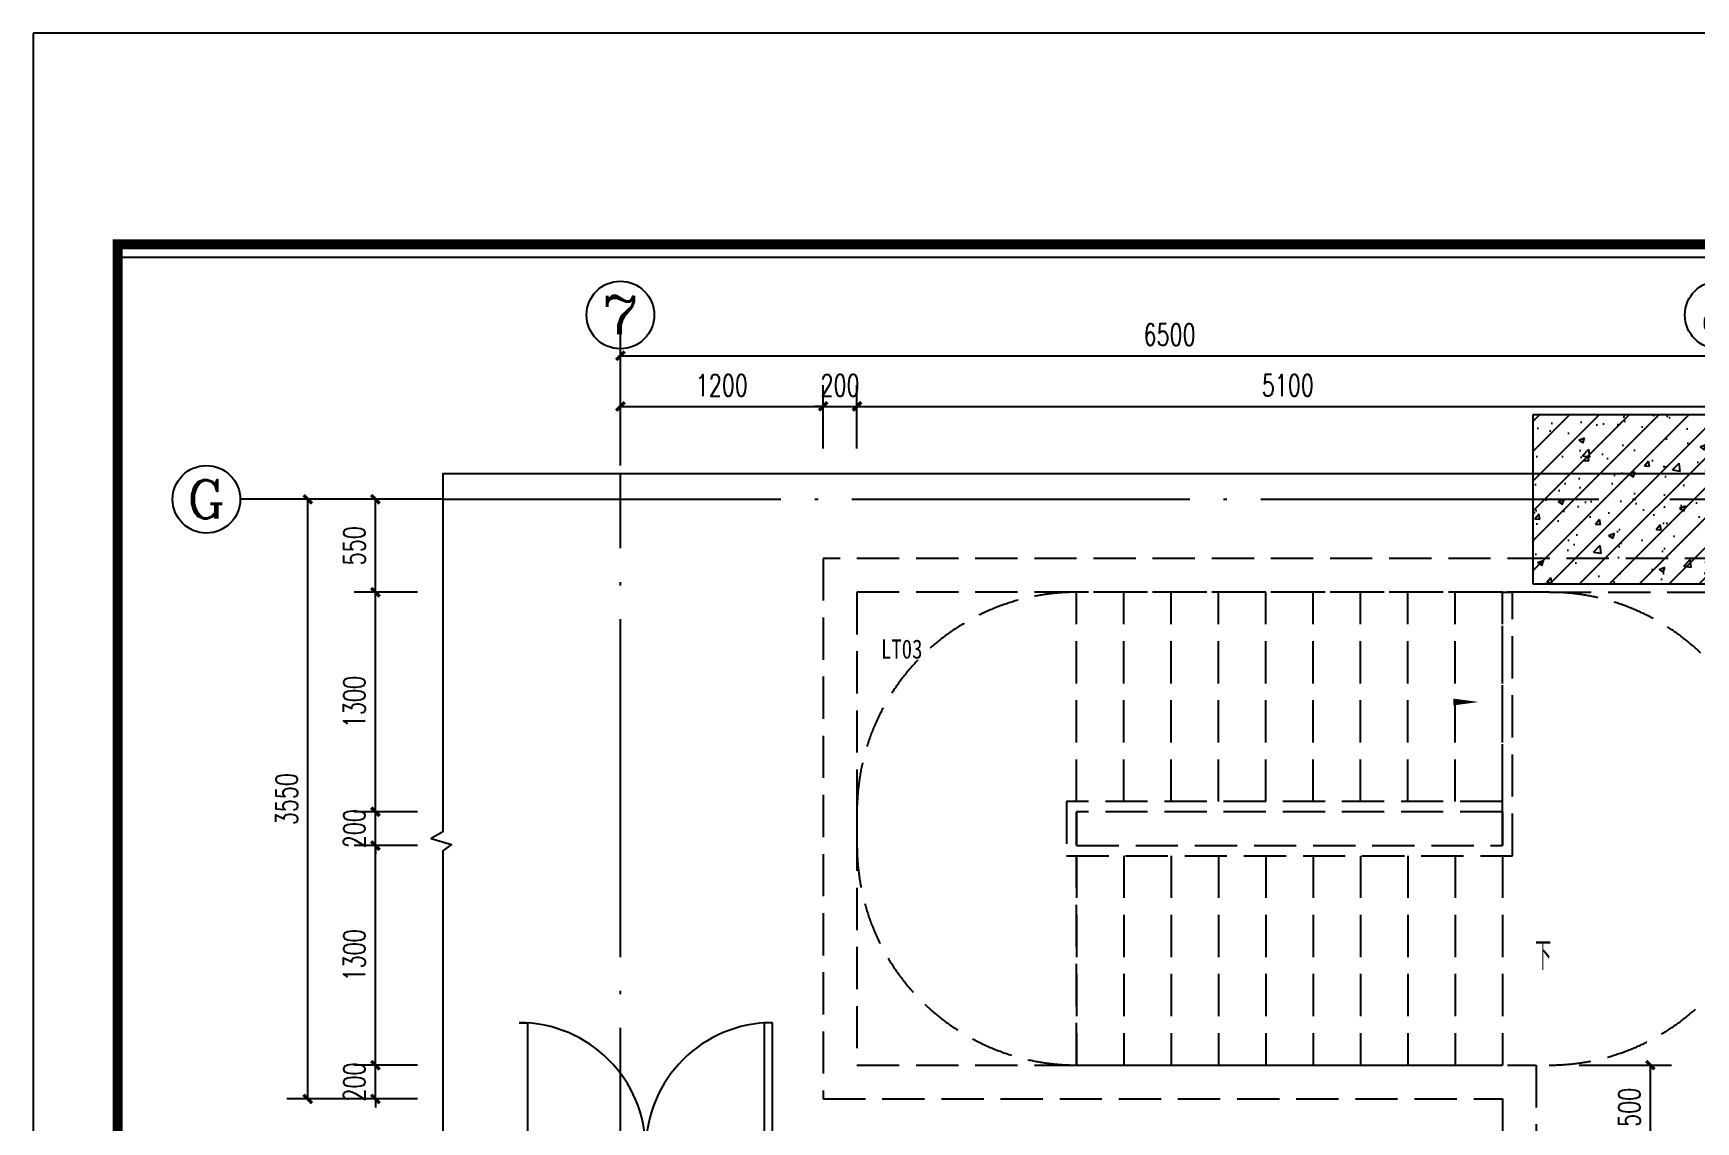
# Model space of a CAD drawing. Header units: millimetres. Extents: x 434053 to 1059003, y -2417481 to 936527.
# Drawn here: x 528801 to 538640, y -1761220 to -1754776 of the extents above; entities that cross this region are included whole.
import ezdxf
from ezdxf.enums import TextEntityAlignment as Align

# ---------------------------------------------------------------- set-up
doc = ezdxf.new("R2010")
doc.units = ezdxf.units.MM
doc.header["$LTSCALE"] = 1000
doc.header["$MEASUREMENT"] = 0
doc.linetypes.add('DASH', pattern=[0.35, 0.25, -0.1])
doc.linetypes.add('DOTE', pattern=[2.42, 2, -0.2, 0.02, -0.2])
doc.layers.get('Defpoints').update_dxf_attribs({"color": 6})
for name, color, linetype in [('A-ANNO-DIMS', 3, 'Continuous'), ('A-ANNO-TTLB', 7, 'Continuous'), ('A-AXIS', 16, 'DOTE'), ('A-COLS', 6, 'Continuous'), ('A-DOOR', 2, 'Continuous'), ('A-WALL-PATT', 8, 'Continuous'), ('AXIS', 3, 'Continuous'), ('AXIS_TEXT', 7, 'Continuous'), ('DIM_SYMB', 3, 'Continuous'), ('PUB_DIM', 83, 'Continuous'), ('PUB_TEXT', 7, 'Continuous'), ('STAIR', 2, 'Continuous')]:
    doc.layers.add(name, color=color, linetype=linetype)
doc.layers.add('A-ANNO-TEXT', color=7, linetype='Continuous', lineweight=25)
doc.layers.add('A-DOOR-PROJ', color=1, linetype='Continuous', lineweight=25)
doc.styles.add('_TCH_AXIS', font='COMPLEX', dxfattribs={"bigfont": 'GBCBIG'})
doc.styles.add('_TCH_DIM', font='SIMPLEX.shx', dxfattribs={"width": 0.8, "height": 3, "bigfont": 'GBCBIG.shx'})
doc.styles.add('_TCH_DIM_T3', font='SIMPLEX', dxfattribs={"width": 0.705882, "bigfont": 'GBCBIG'})
doc.styles.add('COMPLEX', font='COMPLEX')
doc.styles.add('TITXV', font='', dxfattribs={"width": 0.8})
doc.styles.get('TITXV').set_extended_font_data('SimSun')
doc.dimstyles.new('_TCH_ARCH&&50', dxfattribs={"dimtxt": 127.5, "dimasz": 50, "dimexe": 125, "dimexo": 150, "dimgap": 61.25, "dimtad": 1, "dimdec": 0, "dimzin": 0, "dimdsep": 46, "dimtxsty": '_TCH_DIM_T3', "dimblk": 'ARCHTICK', "dimcen": 0.09, "dimclrt": 7, "dimazin": 2, "dimtfac": 1, "dimtdec": 0, "dimtix": 1, "dimtmove": 2, "dimatfit": 3, "dimfxl": 1, "dimtolj": 1, "dimtzin": 0, "dimarcsym": 0})

# ---------------------------------------------------------------- blocks, each defined once
blk = doc.blocks.new('asdfgafgA$C15443CC7')
at = {"layer": 'A-ANNO-TTLB'}
blk.add_lwpolyline([(52200, 0), (209850, 0), (209850, 89100), (52200, 89100)], close=True, dxfattribs=at)
at = {"layer": 'A-ANNO-TTLB', "const_width": 180}
blk.add_lwpolyline([(55950, 1500), (208350, 1500), (208350, 87600), (55950, 87600)], close=True, dxfattribs=at)
blk = doc.blocks.new('asdfadfsdhg')
at = {"xscale": 0.3333333333333333, "yscale": 0.3333333333333333, "zscale": 0.3333333333333333, "rotation": 270}
blk.add_blockref('asdfgafgA$C15443CC7', (0, 69950), dxfattribs=at)
blk = doc.blocks.new('_AXISO')
blk.add_circle((0, 0), 0.5)
at = {"layer": 'AXIS_TEXT', "style": 'COMPLEX', "width": 1.041667}
blk.add_attdef('A', text='', height=0.56, dxfattribs=at).set_placement((-0.25, -0.28), (0.25, -0.28), align=Align.FIT)
blk = doc.blocks.new('_ArchTick')
at = {"color": 0, "linetype": 'ByBlock', "const_width": 0.4}
blk.add_lwpolyline([(-0.5, -0.5), (0.5, 0.5)], dxfattribs=at)
blk = doc.blocks.new('*D2481')
at = {"layer": 'Defpoints', "color": 0, "transparency": 16777216}
for p in [(300, 7349.9), (1100, 7349.9), (1100, 3799.9)]:
    blk.add_point(p, dxfattribs=at)
at = {"layer": 'PUB_DIM', "color": 0, "lineweight": -2, "transparency": 16777216}
for p, q in [((950, 7349.9), (175, 7349.9)), ((300, 3799.9), (300, 7349.9)), ((950, 3799.9), (175, 3799.9))]:
    blk.add_line(p, q, dxfattribs=at)
at = {"layer": 'PUB_DIM', "color": 0, "lineweight": -2, "transparency": 16777216, "xscale": 50, "yscale": 50, "zscale": 50}
for p, rotation in [((300, 7349.9), 90), ((300, 3799.9), 270)]:
    blk.add_blockref('_ArchTick', p, dxfattribs=dict(at, rotation=rotation))
at = {"layer": 'PUB_DIM', "color": 7, "transparency": 16777216, "insert": (175, 5574.9), "char_height": 127.5, "attachment_point": 5, "rotation": 90, "style": '_TCH_DIM_T3'}
blk.add_mtext('\\A1;3550', dxfattribs=at)
blk = doc.blocks.new('*D2483')
at = {"layer": 'Defpoints', "color": 0, "transparency": 16777216}
for p in [(700, 7349.9), (1100, 7349.9), (1100, 6800)]:
    blk.add_point(p, dxfattribs=at)
at = {"layer": 'PUB_DIM', "color": 0, "lineweight": -2, "transparency": 16777216}
for p, q in [((950, 7349.9), (575, 7349.9)), ((700, 6800), (700, 7349.9)), ((950, 6800), (575, 6800))]:
    blk.add_line(p, q, dxfattribs=at)
at = {"layer": 'PUB_DIM', "color": 0, "lineweight": -2, "transparency": 16777216, "xscale": 50, "yscale": 50, "zscale": 50}
for p, rotation in [((700, 7349.9), 90), ((700, 6800), 270)]:
    blk.add_blockref('_ArchTick', p, dxfattribs=dict(at, rotation=rotation))
at = {"layer": 'PUB_DIM', "color": 7, "transparency": 16777216, "insert": (575, 7074.9), "char_height": 127.5, "attachment_point": 5, "rotation": 90, "style": '_TCH_DIM_T3'}
blk.add_mtext('\\A1;550', dxfattribs=at)
blk = doc.blocks.new('*D2484')
at = {"layer": 'Defpoints', "color": 0, "transparency": 16777216}
for p in [(700, 6800), (1100, 6800), (1100, 5500)]:
    blk.add_point(p, dxfattribs=at)
at = {"layer": 'PUB_DIM', "color": 0, "lineweight": -2, "transparency": 16777216}
for p, q in [((950, 6800), (575, 6800)), ((700, 5500), (700, 6800)), ((950, 5500), (575, 5500))]:
    blk.add_line(p, q, dxfattribs=at)
at = {"layer": 'PUB_DIM', "color": 0, "lineweight": -2, "transparency": 16777216, "xscale": 50, "yscale": 50, "zscale": 50}
for p, rotation in [((700, 6800), 90), ((700, 5500), 270)]:
    blk.add_blockref('_ArchTick', p, dxfattribs=dict(at, rotation=rotation))
at = {"layer": 'PUB_DIM', "color": 7, "transparency": 16777216, "insert": (575, 6150), "char_height": 127.5, "attachment_point": 5, "rotation": 90, "style": '_TCH_DIM_T3'}
blk.add_mtext('\\A1;1300', dxfattribs=at)
blk = doc.blocks.new('*D2485')
at = {"layer": 'Defpoints', "color": 0, "transparency": 16777216}
for p in [(700, 5500), (1100, 5500), (1100, 5300)]:
    blk.add_point(p, dxfattribs=at)
at = {"layer": 'PUB_DIM', "color": 0, "lineweight": -2, "transparency": 16777216}
for p, q in [((700, 5500), (700, 5550)), ((950, 5500), (575, 5500)), ((700, 5300), (700, 5500)), ((950, 5300), (575, 5300)), ((700, 5300), (700, 5250))]:
    blk.add_line(p, q, dxfattribs=at)
at = {"layer": 'PUB_DIM', "color": 0, "lineweight": -2, "transparency": 16777216, "xscale": 50, "yscale": 50, "zscale": 50}
for p, rotation in [((700, 5500), 270), ((700, 5300), 90)]:
    blk.add_blockref('_ArchTick', p, dxfattribs=dict(at, rotation=rotation))
at = {"layer": 'PUB_DIM', "color": 7, "transparency": 16777216, "insert": (575, 5400), "char_height": 127.5, "attachment_point": 5, "rotation": 90, "style": '_TCH_DIM_T3'}
blk.add_mtext('\\A1;200', dxfattribs=at)
blk = doc.blocks.new('*D2486')
at = {"layer": 'Defpoints', "color": 0, "transparency": 16777216}
for p in [(700, 5300), (1100, 5300), (1100, 4000)]:
    blk.add_point(p, dxfattribs=at)
at = {"layer": 'PUB_DIM', "color": 0, "lineweight": -2, "transparency": 16777216}
for p, q in [((950, 5300), (575, 5300)), ((700, 4000), (700, 5300)), ((950, 4000), (575, 4000))]:
    blk.add_line(p, q, dxfattribs=at)
at = {"layer": 'PUB_DIM', "color": 0, "lineweight": -2, "transparency": 16777216, "xscale": 50, "yscale": 50, "zscale": 50}
for p, rotation in [((700, 5300), 90), ((700, 4000), 270)]:
    blk.add_blockref('_ArchTick', p, dxfattribs=dict(at, rotation=rotation))
at = {"layer": 'PUB_DIM', "color": 7, "transparency": 16777216, "insert": (575, 4650), "char_height": 127.5, "attachment_point": 5, "rotation": 90, "style": '_TCH_DIM_T3'}
blk.add_mtext('\\A1;1300', dxfattribs=at)
blk = doc.blocks.new('*D2487')
at = {"layer": 'Defpoints', "color": 0, "transparency": 16777216}
for p in [(700, 4000), (1100, 4000), (1100, 3799.9)]:
    blk.add_point(p, dxfattribs=at)
at = {"layer": 'PUB_DIM', "color": 0, "lineweight": -2, "transparency": 16777216}
for p, q in [((700, 4000), (700, 4050)), ((950, 4000), (575, 4000)), ((700, 3799.9), (700, 4000)), ((950, 3799.9), (575, 3799.9)), ((700, 3799.9), (700, 3749.9))]:
    blk.add_line(p, q, dxfattribs=at)
at = {"layer": 'PUB_DIM', "color": 0, "lineweight": -2, "transparency": 16777216, "xscale": 50, "yscale": 50, "zscale": 50}
for p, rotation in [((700, 4000), 270), ((700, 3799.9), 90)]:
    blk.add_blockref('_ArchTick', p, dxfattribs=dict(at, rotation=rotation))
at = {"layer": 'PUB_DIM', "color": 7, "transparency": 16777216, "insert": (575, 3899.9), "char_height": 127.5, "attachment_point": 5, "rotation": 90, "style": '_TCH_DIM_T3'}
blk.add_mtext('\\A1;200', dxfattribs=at)
blk = doc.blocks.new('*D2497')
at = {"layer": 'Defpoints', "color": 0, "transparency": 16777216}
for p in [(8650, 8200), (2150, 7400), (8650, 7400)]:
    blk.add_point(p, dxfattribs=at)
at = {"layer": 'PUB_DIM', "color": 0, "lineweight": -2, "transparency": 16777216}
for p, q in [((2150, 7550), (2150, 8325)), ((8650, 7550), (8650, 8325)), ((2150, 8200), (8650, 8200))]:
    blk.add_line(p, q, dxfattribs=at)
at = {"layer": 'PUB_DIM', "color": 0, "lineweight": -2, "transparency": 16777216, "xscale": 50, "yscale": 50, "zscale": 50, "rotation": 180}
blk.add_blockref('_ArchTick', (2150, 8200), dxfattribs=at)
at = {"layer": 'PUB_DIM', "color": 0, "lineweight": -2, "transparency": 16777216, "xscale": 50, "yscale": 50, "zscale": 50}
blk.add_blockref('_ArchTick', (8650, 8200), dxfattribs=at)
at = {"layer": 'PUB_DIM', "color": 7, "transparency": 16777216, "insert": (5400, 8325), "char_height": 127.5, "attachment_point": 5, "style": '_TCH_DIM_T3'}
blk.add_mtext('\\A1;6500', dxfattribs=at)
blk = doc.blocks.new('*D2498')
at = {"layer": 'Defpoints', "color": 0, "transparency": 16777216}
for p in [(3350, 7900), (2150, 7500), (3350, 7500)]:
    blk.add_point(p, dxfattribs=at)
at = {"layer": 'PUB_DIM', "color": 0, "lineweight": -2, "transparency": 16777216}
for p, q in [((2150, 7650), (2150, 8025)), ((3350, 7650), (3350, 8025)), ((2150, 7900), (3350, 7900))]:
    blk.add_line(p, q, dxfattribs=at)
at = {"layer": 'PUB_DIM', "color": 0, "lineweight": -2, "transparency": 16777216, "xscale": 50, "yscale": 50, "zscale": 50, "rotation": 180}
blk.add_blockref('_ArchTick', (2150, 7900), dxfattribs=at)
at = {"layer": 'PUB_DIM', "color": 0, "lineweight": -2, "transparency": 16777216, "xscale": 50, "yscale": 50, "zscale": 50}
blk.add_blockref('_ArchTick', (3350, 7900), dxfattribs=at)
at = {"layer": 'PUB_DIM', "color": 7, "transparency": 16777216, "insert": (2750, 8025), "char_height": 127.5, "attachment_point": 5, "style": '_TCH_DIM_T3'}
blk.add_mtext('\\A1;1200', dxfattribs=at)
blk = doc.blocks.new('*D2499')
at = {"layer": 'Defpoints', "color": 0, "transparency": 16777216}
for p in [(3550, 7900), (3350, 7500), (3550, 7500)]:
    blk.add_point(p, dxfattribs=at)
at = {"layer": 'PUB_DIM', "color": 0, "lineweight": -2, "transparency": 16777216}
for p, q in [((3350, 7650), (3350, 8025)), ((3550, 7650), (3550, 8025)), ((3350, 7900), (3300, 7900)), ((3350, 7900), (3550, 7900)), ((3550, 7900), (3600, 7900))]:
    blk.add_line(p, q, dxfattribs=at)
at = {"layer": 'PUB_DIM', "color": 0, "lineweight": -2, "transparency": 16777216, "xscale": 50, "yscale": 50, "zscale": 50}
blk.add_blockref('_ArchTick', (3350, 7900), dxfattribs=at)
at = {"layer": 'PUB_DIM', "color": 0, "lineweight": -2, "transparency": 16777216, "xscale": 50, "yscale": 50, "zscale": 50, "rotation": 180}
blk.add_blockref('_ArchTick', (3550, 7900), dxfattribs=at)
at = {"layer": 'PUB_DIM', "color": 7, "transparency": 16777216, "insert": (3450, 8025), "char_height": 127.5, "attachment_point": 5, "style": '_TCH_DIM_T3'}
blk.add_mtext('\\A1;200', dxfattribs=at)
blk = doc.blocks.new('*D2500')
at = {"layer": 'Defpoints', "color": 0, "transparency": 16777216}
for p in [(8650, 7900), (3550, 7500), (8650, 7500)]:
    blk.add_point(p, dxfattribs=at)
at = {"layer": 'PUB_DIM', "color": 0, "lineweight": -2, "transparency": 16777216}
for p, q in [((3550, 7650), (3550, 8025)), ((8650, 7650), (8650, 8025)), ((3550, 7900), (8650, 7900))]:
    blk.add_line(p, q, dxfattribs=at)
at = {"layer": 'PUB_DIM', "color": 0, "lineweight": -2, "transparency": 16777216, "xscale": 50, "yscale": 50, "zscale": 50, "rotation": 180}
blk.add_blockref('_ArchTick', (3550, 7900), dxfattribs=at)
at = {"layer": 'PUB_DIM', "color": 0, "lineweight": -2, "transparency": 16777216, "xscale": 50, "yscale": 50, "zscale": 50}
blk.add_blockref('_ArchTick', (8650, 7900), dxfattribs=at)
at = {"layer": 'PUB_DIM', "color": 7, "transparency": 16777216, "insert": (6100, 8025), "char_height": 127.5, "attachment_point": 5, "style": '_TCH_DIM_T3'}
blk.add_mtext('\\A1;5100', dxfattribs=at)
blk = doc.blocks.new('asgsdfgf')
blk.add_lwpolyline([(0, 15850), (14325, 15850), (14325, 4000), (0, 4000)], close=True)
blk = doc.blocks.new('M_Door-Passage-Stone-Flush - 1500mm-L2-4399165-810_L1 APT ENTRY')
at = {"layer": 'A-DOOR'}
for p, q in [((-750, 857.95), (-700, 857.95)), ((-700, 857.95), (-700, 107.95)), ((750, 857.95), (700, 857.95)), ((700, 857.95), (700, 107.95)), ((750, 107.95), (750, 857.95)), ((-750, 106.35), (-800, 106.35)), ((-800, 106.35), (-800, 6.47)), ((-700, 107.95), (-750, 107.95)), ((-750, -93.65), (-750, 106.35)), ((700, 107.95), (750, 107.95)), ((750, 106.35), (750, -93.65)), ((800, 106.35), (750, 106.35)), ((800, 6.35), (800, 56.35)), ((-800, -93.65), (-750, -93.65)), ((750, -93.65), (800, -93.65))]:
    blk.add_line(p, q, dxfattribs=at)
at = {"layer": 'A-DOOR-PROJ'}
for centre, start, end in [((-750, 107.95), 0, 90), ((750, 107.95), 90, 180)]:
    blk.add_arc(centre, 750, start, end, dxfattribs=at)
blk = doc.blocks.new('nadgsfg')
at = {"layer": 'A-DOOR-PROJ', "rotation": 270}
blk.add_blockref('M_Door-Passage-Stone-Flush - 1500mm-L2-4399165-810_L1 APT ENTRY', (39561.1, 12795.9), dxfattribs=at)
blk = doc.blocks.new('*D2160')
at = {"layer": 'A-ANNO-DIMS', "color": 0, "lineweight": -2, "transparency": 16777216}
for p, q in [((537949.6, -1760885.3), (538496.6, -1760885.3)), ((538371.6, -1761385.3), (538371.6, -1760885.3)), ((537949.6, -1761385.3), (538496.6, -1761385.3))]:
    blk.add_line(p, q, dxfattribs=at)
at = {"layer": 'Defpoints', "color": 0, "transparency": 16777216}
for p in [(537799.6, -1760885.3), (538371.6, -1760885.3), (537799.6, -1761385.3)]:
    blk.add_point(p, dxfattribs=at)
at = {"layer": 'A-ANNO-DIMS', "color": 0, "lineweight": -2, "transparency": 16777216, "xscale": 50, "yscale": 50, "zscale": 50}
for p, rotation in [((538371.6, -1760885.3), 90), ((538371.6, -1761385.3), 270)]:
    blk.add_blockref('_ArchTick', p, dxfattribs=dict(at, rotation=rotation))
at = {"layer": 'A-ANNO-DIMS', "color": 7, "transparency": 16777216, "insert": (538246.6, -1761135.3), "char_height": 127.5, "attachment_point": 5, "rotation": 90, "style": '_TCH_DIM_T3'}
blk.add_mtext('\\A1;500', dxfattribs=at)
blk = doc.blocks.new('gdfgsdfgfgfgh')
at = {"layer": 'A-AXIS'}
for p, q in [((2150, -200), (2150, 7500)), ((1100, 7350), (10800, 7350))]:
    blk.add_line(p, q, dxfattribs=at)
at = {"layer": 'AXIS'}
for p, q in [((2150, 7700), (2150, 8241)), ((1100, 7350), (-100, 7350))]:
    blk.add_line(p, q, dxfattribs=at)
at = {"layer": 'DIM_SYMB'}
blk.add_lwpolyline([(10800, 7500), (9113.4, 7500), (9075.2, 7395), (9038.2, 7605), (9000.9, 7500), (1100, 7500), (1100, 5380.9), (1030.8, 5342.7), (1150.7, 5305.7), (1100, 5268.4), (1100, -200), (9000.9, -200), (9038.2, -106.3), (9070.8, -281), (9113.4, -200), (10800, -200), (10800, 5268.4), (10895, 5305.7), (10721.8, 5342.7), (10800, 5380.9), (10800, 7500)], dxfattribs=at)
at = {"layer": 'AXIS'}
ref = blk.add_blockref('_AXISO', (2150, 8441), dxfattribs=dict(at, xscale=400, yscale=400, zscale=400))
ref.add_attrib('A', '7', dxfattribs={"layer": 'AXIS_TEXT', "height": 226.3, "style": '_TCH_AXIS', "width": 1.5}).set_placement((2036.9, 8327.9), (2263.1, 8327.9), align=Align.FIT)
ref = blk.add_blockref('_AXISO', (8650, 8441), dxfattribs=dict(at, xscale=400, yscale=400, zscale=400))
ref.add_attrib('A', '8', dxfattribs={"layer": 'AXIS_TEXT', "height": 226.3, "style": '_TCH_AXIS', "width": 1.5}).set_placement((8536.9, 8327.9), (8763.1, 8327.9), align=Align.FIT)
ref = blk.add_blockref('_AXISO', (-300, 7350), dxfattribs=dict(at, xscale=400, yscale=400, zscale=400))
ref.add_attrib('A', 'G', dxfattribs={"layer": 'AXIS_TEXT', "height": 226.3, "style": '_TCH_AXIS', "width": 1.166667}).set_placement((-413.1, 7236.9), (-186.9, 7236.9), align=Align.FIT)
at = {"layer": 'PUB_DIM'}
for p1, p2, distance, picture, middle in [((2150, 7400), (8650, 7400), 800, '*D2497', (5400, 8325)), ((2150, 7500), (3350, 7500), 400, '*D2498', (2750, 8025)), ((3350, 7500), (3550, 7500), 400, '*D2499', (3450, 8025)), ((3550, 7500), (8650, 7500), 400, '*D2500', (6100, 8025)), ((1100, 3799.9), (1100, 7349.9), 800, '*D2481', (175, 5574.9)), ((1100, 6800), (1100, 7349.9), 400, '*D2483', (575, 7074.9)), ((1100, 5500), (1100, 6800), 400, '*D2484', (575, 6150)), ((1100, 5300), (1100, 5500), 400, '*D2485', (575, 5400)), ((1100, 4000), (1100, 5300), 400, '*D2486', (575, 4650)), ((1100, 3799.9), (1100, 4000), 400, '*D2487', (575, 3899.9))]:
    dim = blk.add_aligned_dim(p1=p1, p2=p2, distance=distance, dimstyle='_TCH_ARCH&&50', dxfattribs=at)
    dim.commit()
    dim.dimension.update_dxf_attribs({"geometry": picture, "text_midpoint": middle})

msp = doc.modelspace()

# ---------------------------------------------------------------- hatches: boundary and pattern name
at = {"layer": 'A-WALL-PATT'}
h = msp.add_hatch(dxfattribs=at)
h.set_pattern_fill('钢筋混凝土', color=256, scale=50, style=0)
h.set_pattern_definition([(45, (-1713816.56, -1462982.77), (-88.3883476, 88.3883476), []), (50, (-1713816.56, -1462982.77), (358.63009, -31.376067), [37.5, -412.5]), (355, (-1713816.56, -1462982.77), (-69.375667, 376.096067), [30, -330]), (100.4514, (-1713786.68, -1462985.4), (289.25469, 344.71977), [31.870095, -350.571056]), (46.1842, (-1713816.56, -1462882.77), (533.620524, -82.75951), [56.25, -618.75]), (96.6356, (-1713772.1, -1462889.67), (467.33135, 487.05894), [47.80514, -525.8565]), (351.1842, (-1713816.56, -1462882.77), (467.33097, 487.0593), [45, -495]), (21, (-1713766.56, -1462907.77), (298.453526, -201.309445), [37.5, -412.5]), (326, (-1713766.56, -1462907.77), (121.657666, 362.57502), [30, -330]), (71.4514, (-1713741.7, -1462924.55), (420.111314, 161.26525), [31.870095, -350.571056]), (37.5, (-1713816.56, -1462982.77), (6.079928, 166.446927), [0, -326, 0, -335, 0, -331.25]), (7.5, (-1713816.56, -1462982.77), (131.534769, 197.205856), [0, -191, 0, -318.5, 0, -126.25]), (327.5, (-1713928.06, -1462982.77), (266.911218, -11.277436), [0, -125, 0, -390, 0, -517.5]), (317.5, (-1713978.06, -1462982.77), (291.593085, 50.05249), [0, -162.5, 0, -259, 0, -367.5])])
h.paths.add_polyline_path([(539275.9, -1758035.3), (539275.9, -1757035.3), (537675.9, -1757035.3), (537675.9, -1758035.3)])

# ---------------------------------------------------------------- linework, layer by layer
at = {"layer": 'A-COLS'}
for p, q in [((539275.9, -1757035.3), (537675.9, -1757035.3)), ((537675.9, -1757035.3), (537675.9, -1758035.3)), ((537675.9, -1758035.3), (539275.9, -1758035.3))]:
    msp.add_line(p, q, dxfattribs=at)
at = {"layer": 'DIM_SYMB', "color": 8, "linetype": 'DASH'}
msp.add_lwpolyline([(537635.9, -1760235.3, 0, 0, 0), (534325.9, -1760235.3, 0, 0, 0), (534325.9, -1758735.3, 0, 0, 0), (537355.9, -1758735.3, 0, 40, 0), (537205.9, -1758735.3, 0, 0, 0)], format="xyseb", dxfattribs=at)
at = {"layer": 'STAIR', "color": 8, "linetype": 'DASH'}
for p, q in [((534975.9, -1758085.3), (533675.9, -1758085.3)), ((533675.9, -1758085.3), (533675.9, -1760885.3)), ((537495.9, -1758085.3), (534975.9, -1758085.3)), ((534975.9, -1759325.3), (534975.9, -1758085.3)), ((534975.9, -1759325.3), (534975.9, -1758085.3)), ((535255.9, -1759325.3), (535255.9, -1758085.3)), ((535535.9, -1759325.3), (535535.9, -1758085.3)), ((535815.9, -1759325.3), (535815.9, -1758085.3)), ((536095.9, -1759325.3), (536095.9, -1758085.3)), ((536375.9, -1759325.3), (536375.9, -1758085.3)), ((536655.9, -1759325.3), (536655.9, -1758085.3)), ((536935.9, -1759325.3), (536935.9, -1758085.3)), ((537215.9, -1759325.3), (537215.9, -1758085.3)), ((537495.9, -1759325.3), (537495.9, -1758085.3)), ((537495.9, -1759585.3), (537495.9, -1758085.3)), ((537495.9, -1758085.3), (537555.9, -1758085.3)), ((537555.9, -1759645.3), (537555.9, -1758085.3)), ((537495.9, -1759325.3), (534915.9, -1759325.3)), ((534915.9, -1759325.3), (534915.9, -1759645.3)), ((537495.9, -1759385.3), (537495.9, -1759325.3)), ((537495.9, -1759385.3), (537495.9, -1759325.3)), ((537495.9, -1759385.3), (534975.9, -1759385.3)), ((537495.9, -1759385.3), (534975.9, -1759385.3)), ((534975.9, -1759385.3), (534975.9, -1759585.3)), ((534975.9, -1759585.3), (534975.9, -1759385.3)), ((537495.9, -1759385.3), (537495.9, -1759585.3)), ((534975.9, -1759585.3), (537495.9, -1759585.3)), ((534975.9, -1759585.3), (537495.9, -1759585.3)), ((534915.9, -1759645.3), (537555.9, -1759645.3)), ((534975.9, -1759645.3), (534975.9, -1760885.3)), ((534975.9, -1760885.3), (534975.9, -1759645.3)), ((535255.9, -1759645.3), (535255.9, -1760885.3)), ((535535.9, -1759645.3), (535535.9, -1760885.3)), ((535815.9, -1759645.3), (535815.9, -1760885.3)), ((536095.9, -1759645.3), (536095.9, -1760885.3)), ((536375.9, -1759645.3), (536375.9, -1760885.3)), ((536655.9, -1759645.3), (536655.9, -1760885.3)), ((536935.9, -1759645.3), (536935.9, -1760885.3)), ((537215.9, -1759645.3), (537215.9, -1760885.3)), ((537495.9, -1759645.3), (537495.9, -1760885.3)), ((533675.9, -1760885.3), (534975.9, -1760885.3)), ((534975.9, -1760885.3), (537495.9, -1760885.3))]:
    msp.add_line(p, q, dxfattribs=at)
for points in [[(537775.9, -1757885.3), (533475.9, -1757885.3), (533475.9, -1761085.3), (537495.9, -1761085.3), (537495.9, -1762085.3)], [(539175.9, -1763635.3), (539175.9, -1761885.3), (539525.9, -1761885.3), (539525.9, -1757885.3), (537771.6, -1757885.3)], [(537775.9, -1758085.3), (533675.9, -1758085.3), (533675.9, -1760885.3), (537695.9, -1760885.3), (537695.9, -1762085.3)], [(537771.6, -1758085.3), (539325.9, -1758085.3), (539325.9, -1761685.3), (538975.9, -1761685.3), (538975.9, -1763635.3)]]:
    msp.add_lwpolyline(points, dxfattribs=at)
for points in [[(534975.9, -1758085.3, 0.414214), (533676.1, -1759385.2), (533676.1, -1759585.2, 0.414214), (534975.9, -1760885)], [(537771.6, -1758085.3, -0.414214), (539071.5, -1759385.1), (539071.5, -1759585.1, -0.414214), (537771.6, -1760885)]]:
    msp.add_lwpolyline(points, format="xyb", dxfattribs=at)

# ---------------------------------------------------------------- block references
for name, p in [('asdfadfsdhg', (528800.9, -1807326.3)), ('asgsdfgf', (529300.9, -1771951.3)), ('gdfgsdfgfgfgh', (530125.9, -1764885.3))]:
    msp.add_blockref(name, p)
at = {"rotation": 90}
msp.add_blockref('nadgsfg', (545221.9, -1801052.8), dxfattribs=at)

# ---------------------------------------------------------------- texts
at = {"layer": 'A-ANNO-TEXT', "style": 'TITXV', "width": 0.8}
msp.add_text('LT03', height=113.29, dxfattribs=at).set_placement((533817.3, -1758478.5))
at = {"layer": 'PUB_TEXT', "color": 8, "linetype": 'DASH', "style": '_TCH_DIM', "width": 0.8}
msp.add_text('下', height=168.8, dxfattribs=at).set_placement((537688.4, -1760322.8))

# ---------------------------------------------------------------- dimensions: what is measured, and where the dimension line sits
at = {"layer": 'A-ANNO-DIMS'}
dim = msp.add_aligned_dim(p1=(537799.6, -1761385.3), p2=(537799.6, -1760885.3), distance=-572, dimstyle='_TCH_ARCH&&50', dxfattribs=at)
dim.commit()
dim.dimension.update_dxf_attribs({"geometry": '*D2160', "text_midpoint": (538246.6, -1761135.3)})

doc.saveas('drawing.dxf')
